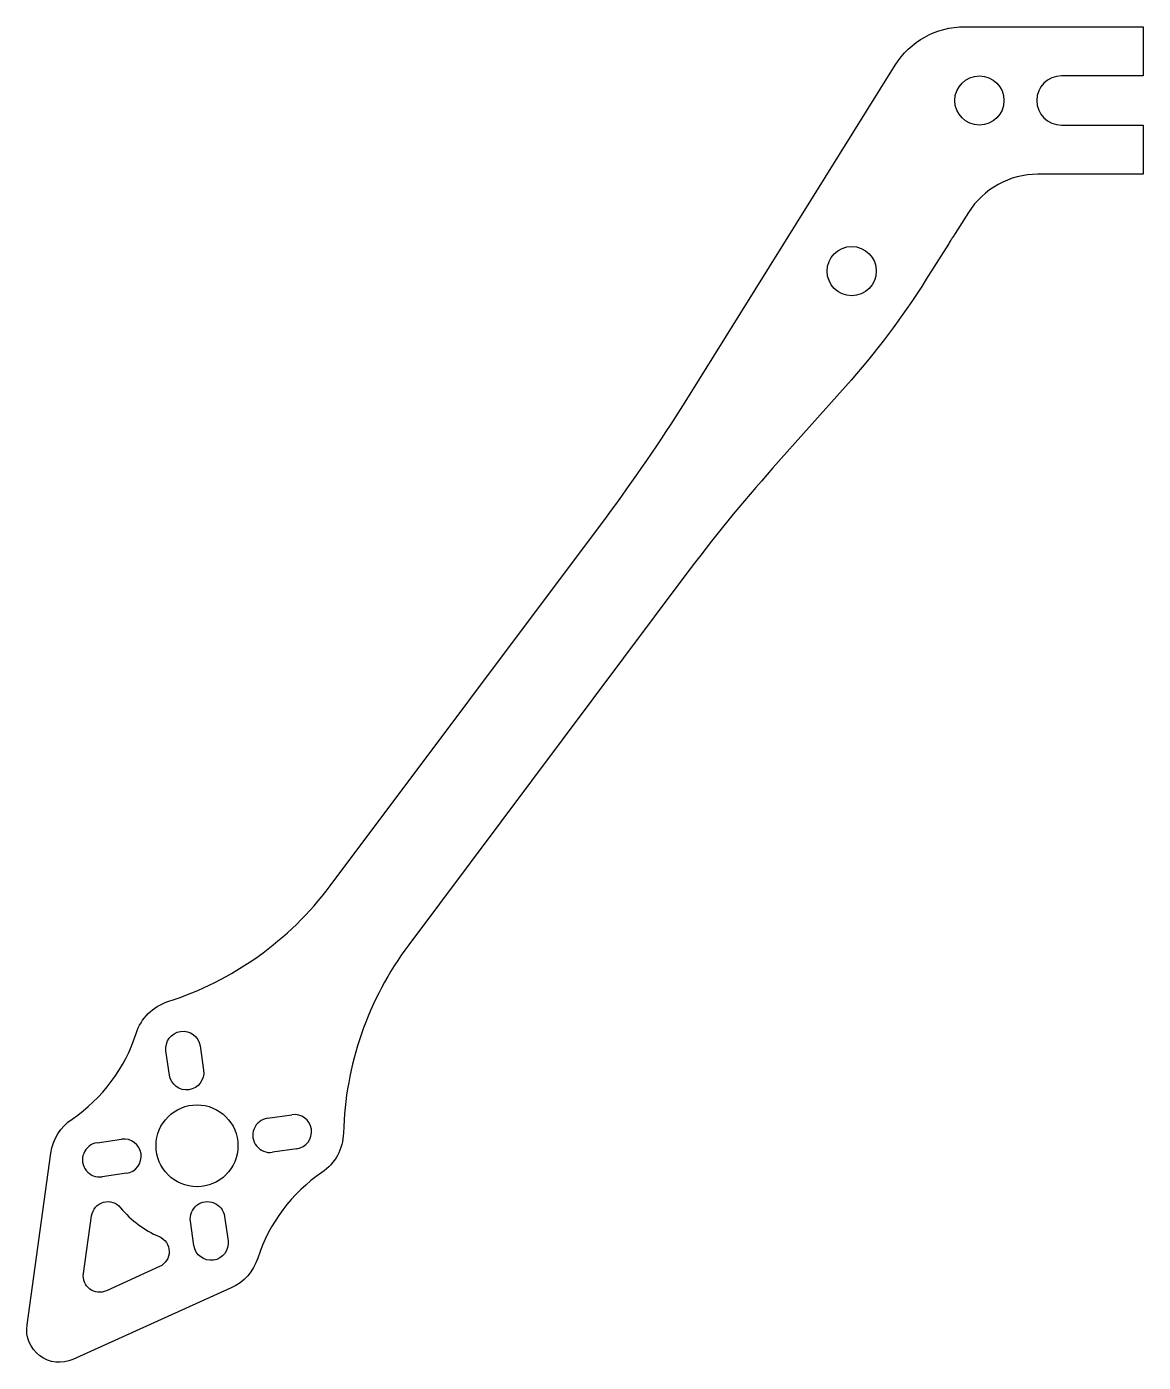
# Model space of a CAD drawing. Header units: millimetres. Extents: x -65.1 to 3, y -96.8 to -15.3.
import ezdxf

# ---------------------------------------------------------------- set-up
doc = ezdxf.new("R2010")
doc.units = ezdxf.units.MM
doc.layers.get('0').update_dxf_attribs({"linetype": 'CONTINUOUS'})

msp = doc.modelspace()

# ---------------------------------------------------------------- linework, layer by layer
for p, q in [((-50.447, -81.877), (-48.962, -81.663)), ((-60.84, -83.372), (-59.355, -83.159)), ((-48.663, -83.742), (-50.148, -83.955)), ((-59.056, -85.237), (-60.541, -85.451))]:
    msp.add_line(p, q)
for points in [[(-8.485, -27.901, -0.013966), (-8.641, -28.133, 0.027938), (-8.76, -28.322, -0.013966), (-8.903, -28.562), (-10.255, -30.701, -0.040954), (-15.176, -37.232), (-19.608, -42.209, 0.021259), (-24.985, -48.792), (-41.832, -71.302, 0.15552), (-45.813, -82.778, -0.241957), (-47.129, -85.185, 0.167772), (-51.04, -90.411, -0.212342), (-52.663, -92.23), (-62.319, -96.587, -0.590302), (-65.123, -94.488), (-63.661, -83.998, -0.212232), (-62.374, -81.928, 0.167772), (-58.463, -76.703, -0.242083), (-56.523, -74.762, 0.15555), (-46.63, -67.709), (-29.775, -45.205, 0.021259), (-24.974, -38.192), (-12.156, -17.648, -0.258801), (-7.914, -15.294), (2.987, -15.294), (2.987, -18.294), (-2.013, -18.294, 1), (-2.013, -21.294), (2.987, -21.294), (2.987, -24.294), (-3.451, -24.294, 0.257209), (-7.677, -26.622)], [(-56.645, -77.768, -1), (-54.567, -77.469), (-54.353, -78.953, -1), (-56.432, -79.252)], [(-61.179, -87.823, -0.654496), (-59.412, -87.335, 0.12409), (-57.064, -89.093, -0.654547), (-57.035, -90.926), (-60.28, -92.405, -0.592871), (-61.684, -91.353)], [(-55.15, -88.161, -1), (-53.071, -87.861), (-52.857, -89.346, -1), (-54.936, -89.645)]]:
    msp.add_lwpolyline(points, format="xyb", close=True)
for centre, radius in [((-7.013, -19.794), 1.5), ((-14.804, -30.201), 1.5), ((-54.751, -83.557), 2.5)]:
    msp.add_circle(centre, radius)
for centre, start, end in [((-50.297, -82.916), 98.18839, 278.18839), ((-48.813, -82.702), -81.81161, 98.18839), ((-60.69, -84.411), 98.18839, 278.18839), ((-59.205, -84.198), -81.81161, 98.18839)]:
    msp.add_arc(centre, 1.05, start, end)

doc.saveas('drawing.dxf')
